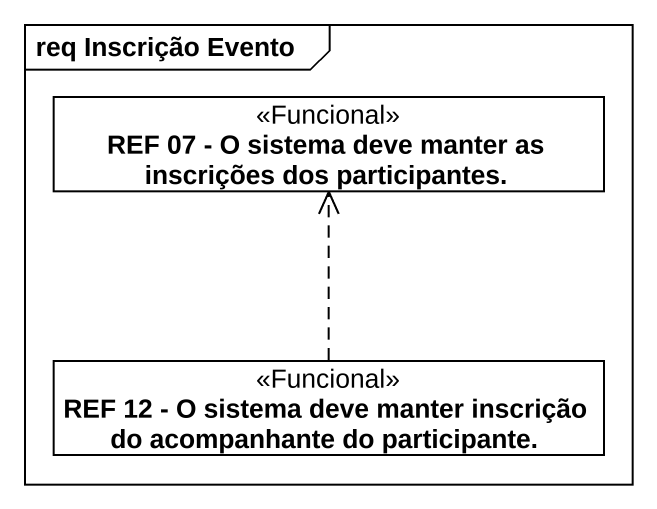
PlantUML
@startuml
mainframe req Inscrição Evento
hide circle
hide empty members
class "REF 07 - O sistema deve manter as inscrições dos participantes." as REF_07_O_sistema_deve <<Funcional>>
class "REF 12 - O sistema deve manter inscrição do acompanhante do participante." as REF_12_O_sistema_deve <<Funcional>>
REF_12_O_sistema_deve .up.> REF_07_O_sistema_deve
@enduml
